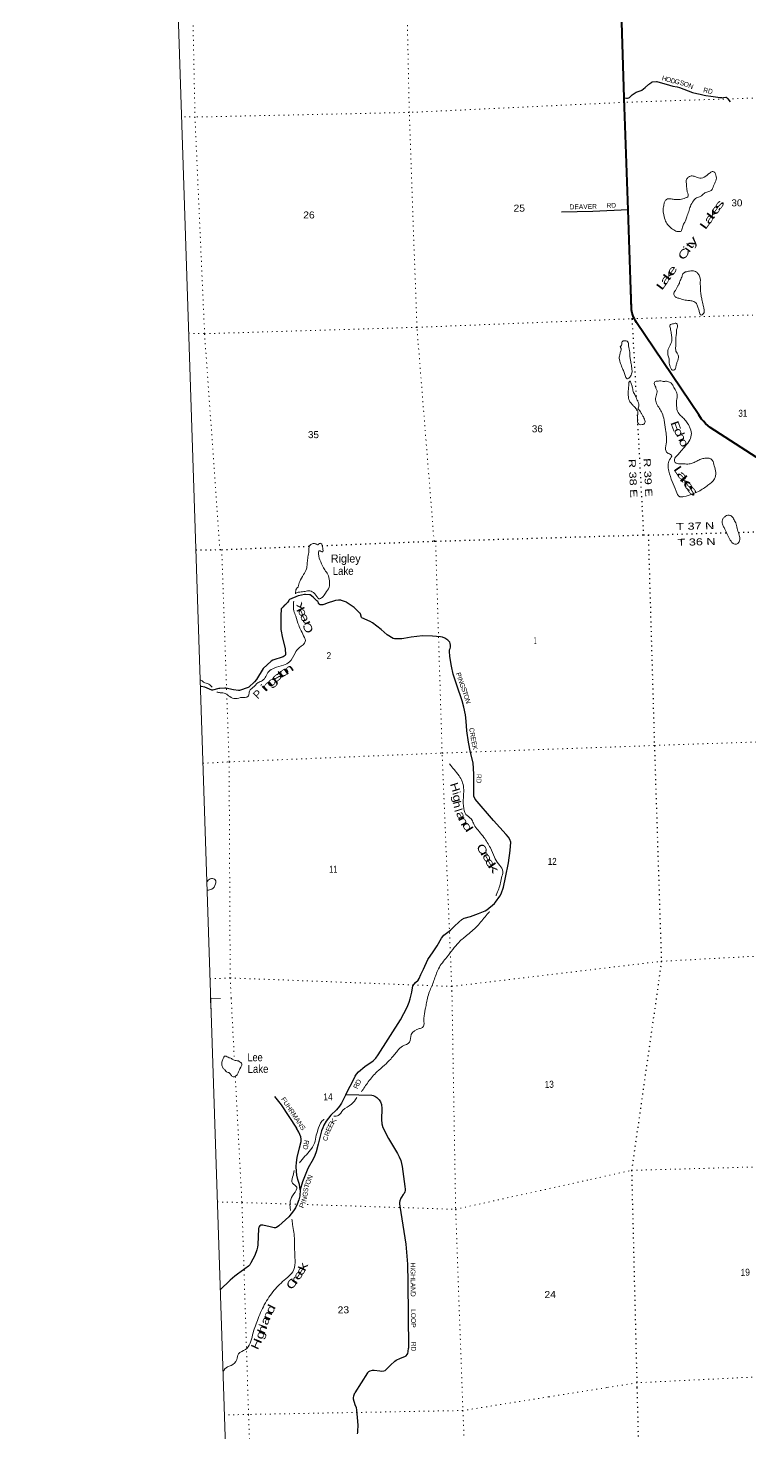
# Model space of a CAD drawing. Header units: feet. Extents: x 727543 to 978287, y 379550 to 572970.
# Drawn here: x 727553 to 745583, y 414692 to 449790 of the extents above; entities that cross this region are included whole.
import ezdxf
from ezdxf.enums import TextEntityAlignment as Align

# ---------------------------------------------------------------- set-up
doc = ezdxf.new("R2010")
doc.units = ezdxf.units.FT
doc.header["$LTSCALE"] = 80
doc.linetypes.add('DOTTED', pattern=[1.5, 0.3, -1.2])
for name, color, linetype, lineweight in [('26', 7, 'Continuous', 40), ('29', 7, 'Continuous', 25), ('39', 7, 'Continuous', 13), ('4', 7, 'Continuous', 13), ('6', 7, 'DOTTED', 25), ('7', 7, 'DOTTED', 13)]:
    doc.layers.add(name, color=color, linetype=linetype, lineweight=lineweight)
doc.layers.add('30', color=7, linetype='Continuous')
doc.layers.add('41', color=7, linetype='Continuous')

msp = doc.modelspace()

# ---------------------------------------------------------------- linework, layer by layer
at = {"layer": '26'}
msp.add_line((742539.81, 445249.95), (742440.66, 448050.13), dxfattribs=at)
for points in [[(742440.66, 448050.13), (742276.55, 453446.28), (742230.08, 454776.55), (742233.92, 454809.82), (742237.23, 454837.23), (742246.31, 454889.82), (742261.42, 454960.71), (742283.87, 455035.14), (742358.72, 455227.26), (743605.63, 458489.45)], [(747663.34, 437825.37), (744588.95, 439809.04), (744539.69, 439851.68), (744473.64, 439912.69), (744420.3, 439966.07), (744374.57, 440016.9), (744303.45, 440128.74), (742753.02, 442436.77), (742725.63, 442475.88), (742701.77, 442523.62), (742679.4, 442569.87), (742658.53, 442615.38), (742643.62, 442669.09), (742634.67, 442710.87), (742629.45, 442753.39), (742539.81, 445249.95)]]:
    msp.add_lwpolyline(points, dxfattribs=at)
at = {"layer": '29'}
for p, q in [((735680.69, 423519.03), (735500.37, 423172.28)), ((735486.84, 423146.27), (736137.89, 423127.36)), ((736835.82, 420354.86), (736987.11, 419405.77)), ((737042.15, 418449.34), (737053.79, 416806.61)), ((736029.62, 416194.66), (735718.03, 415690.83))]:
    msp.add_line(p, q, dxfattribs=at)
for points in [[(742440.66, 448050.13), (742503.35, 448038.76), (742527.41, 448038.76), (742557.32, 448047.87), (742573.57, 448056.32), (742641.74, 448119.08), (742741.94, 448187.88), (742764.4, 448197.83), (742863.88, 448232.96), (742879.49, 448240.77), (742964.66, 448303.87), (743052.44, 448380.64), (743065.6, 448391.86), (743079.91, 448401.95), (743134.2, 448439.03), (743144.6, 448443.26), (743248.31, 448453.02), (743254.25, 448452.94), (743259.36, 448452.04), (743571.88, 448359.9), (743659, 448339.08), (743763.04, 448322.16), (743825.45, 448307.85), (744151.86, 448184.23), (744257.19, 448154.31), (744340.1, 448136.41), (744444.78, 448112.99), (744485.09, 448105.18), (744606.68, 448090.22), (744721.12, 448070.7), (744786.14, 448060.94), (744832.3, 448055.74), (744857.83, 448052.32), (744869.53, 448051.67), (744886.44, 448051.35), (744920.57, 448053.63), (744985.92, 448061.43), (744995.35, 448061.43), (745002.5, 448057.2), (745014.2, 448041.59), (745021.6, 448032.56), (745038.02, 448012.88), (745056.88, 447990.6), (745091.34, 447948.51)], [(742539.81, 445249.95), (741656.87, 445204.46), (740877.48, 445188.23)], [(734803.05, 435428.59), (734787.91, 435460.06), (734786.3, 435462.34), (734763.15, 435484.46), (734675.59, 435567.96), (734595.89, 435628.31), (734582.74, 435632.52), (734480.1, 435635.68), (734459.57, 435634.63), (734308.9, 435608.69), (734297.32, 435604.74), (734081.55, 435510.89), (734078.07, 435508.65), (734076.36, 435506.87), (734064.84, 435488.7), (734041.48, 435450.71), (734015.95, 435420.43), (734000.43, 435402), (733988.32, 435391.99), (733965.69, 435375.14), (733959.17, 435370.07), (733950.23, 435360.59), (733923.51, 435332.81), (733881.41, 435289.22), (733877.99, 435281.85), (733875.36, 435265), (733863.32, 435126.32), (733864.78, 434948.48), (733863.78, 434789.93), (733865.88, 434764.13), (733904.17, 434543.74), (733970.62, 434292.75), (733974.83, 434270.63), (733985.36, 434151.61), (733983.25, 434130.54), (733973.78, 434114.74), (733920.09, 434083.14), (733669.55, 433997.82), (733622.18, 433971.48), (733424.73, 433786.21), (733257.94, 433518.54), (733211.62, 433457.44), (733065.03, 433324.98), (733052.92, 433317.61), (732836.06, 433238.08), (732812.38, 433237.55), (732679.87, 433258.23), (732493.02, 433297.2), (732466.18, 433297.2), (732345.11, 433291.41), (732315.64, 433288.25), (732156.94, 433250.06), (732139.05, 433250.06), (731966.3, 433323.78), (731878.2, 433342.02), (731854.79, 433341.13)], [(737135.23, 425700.81), (737160.68, 425857.59), (737230.36, 425944.65), (737293.52, 425999.42), (737320.88, 426045.77), (737361.36, 426145.94), (737428.38, 426282.12), (737537.63, 426519.08), (737672.46, 426709.32), (737767.48, 426864.95), (737881.16, 427050.33), (737935.9, 427124.06), (738104.32, 427254.67), (738207.48, 427351.57), (738308.53, 427454.79), (738390.64, 427520.09), (738443.27, 427553.8), (738603.27, 427595.93), (738807, 427672.86), (738970.11, 427736.15), (739012.74, 427761.29), (739203.11, 427915.51), (739225.37, 427948.77), (739336.87, 428098.89), (739372.65, 428161.01), (739426.45, 428322.92), (739474.81, 428565.47), (739549.99, 428938.51), (739597.8, 429241.7), (739611.03, 429454.51), (739585.37, 429516.06), (739553.8, 429572.93), (739494.85, 429646.66), (739175.87, 429990.62), (738718.59, 430523.79), (738687.47, 430604.09), (738686.03, 430672.06), (738689.99, 431151.35), (738673.98, 431433.73), (738604.51, 431689.65), (738555.14, 431948.42), (738510.63, 432230.35), (738492.37, 432475.52), (738474.84, 432628.5), (738436.95, 432826.51), (738394.84, 432982.4), (738260.32, 433371.71), (738171.68, 433648.07), (738125.37, 433850.3), (738087.47, 434090.45), (738076.57, 434225.4), (738079.58, 434259.49), (738096.42, 434288.99), (738100.63, 434320.58), (738100.63, 434373.25), (738098.53, 434417.49), (738084.84, 434448.03), (738065.9, 434473.31), (738034.32, 434499.64), (737958.53, 434545.99), (737904.84, 434572.32), (737857.47, 434583.9), (737652.36, 434598.2), (737405.27, 434608.3), (737119.52, 434576.38), (736934.83, 434539.14), (736888.79, 434530.98), (736827.73, 434528.87), (736701.94, 434529.4), (736674.57, 434538.88), (736522.8, 434630.78), (736371.67, 434762.06), (736152.22, 434930.98), (736100.24, 434961.64), (735891.43, 435055.79), (735883.53, 435060.53), (735880.38, 435065.53), (735855.11, 435154.8), (735851.95, 435160.59), (735845.9, 435166.91), (735697.32, 435312.63), (735676.42, 435327.8), (735524.58, 435434.44), (735503, 435445.5), (735382.99, 435490.27), (735365.62, 435493.95), (735323.52, 435494.48), (735303.52, 435495.01), (735228.51, 435486.84), (735202.72, 435480.52), (735025.45, 435422.58), (734961.81, 435397.74), (734911.86, 435383.56), (734891.92, 435379.15), (734870.34, 435379.67), (734852.45, 435384.41), (734835.08, 435392.84), (734822.45, 435403.37), (734816.07, 435408.18), (734810.34, 435416.01), (734803.05, 435428.59)], [(735486.84, 423146.27), (735703.37, 423566.51), (735718.53, 423602.36), (735752.73, 423655.36), (735809.3, 423716.66), (735963.79, 423844.73), (736175.65, 423990.46), (736206.27, 424017.49), (736239.37, 424055.02), (736294.83, 424136.2), (736855.39, 425015.02), (737018.71, 425328.57), (737068.09, 425452.76), (737093.74, 425536.13), (737136.85, 425703.85)], [(733703.55, 423099.08), (733871.06, 422885.41), (734258.92, 422301.87)], [(735486.84, 423146.27), (735378.94, 422930.56), (735328.18, 422851.08), (735255.35, 422767.17), (735114.11, 422630.26), (735055.62, 422555.19), (734999.35, 422484.53), (734938.65, 422376.34), (734912.17, 422314.51), (734884.58, 422237.22), (734800.72, 421906.01), (734752.17, 421711.7), (734719.07, 421623.38), (734672.72, 421530.63), (734549.13, 421318.66), (734523.75, 421259.04), (734407.88, 420960.95), (734352.31, 420768.49)], [(736137.89, 423127.36), (736173.1, 423121.01), (736210.62, 423105.55), (736260.28, 423070.21), (736318.76, 423017.22), (736352.97, 422964.22), (736378.35, 422893.57), (736388.28, 422800.82), (736379.45, 422518.18), (736384.97, 422416.61), (736414.77, 422319.45), (736551.6, 422045.65), (736781.12, 421670.27), (736824.17, 421588.57), (736860.58, 421498.03), (736898.39, 421349.53)], [(734352.31, 420768.49), (734343.88, 420841.71), (734330.64, 420899.12), (734293.12, 421024.98), (734268.84, 421133.17), (734255.6, 421221.5), (734251.19, 421345.15), (734253.4, 421444.52), (734273.26, 421574.79), (734335.05, 421813.27), (734370.36, 421972.25), (734371.47, 422034.08), (734361.53, 422087.07), (734312.98, 422206.31), (734258.92, 422301.87)], [(736898.39, 421349.53), (736964.81, 420852.17), (736973.14, 420778.19), (736970.39, 420751.7), (736959.9, 420718.57), (736942.81, 420675.52), (736924.59, 420645.71), (736876.04, 420583.88), (736862.25, 420556.28), (736840.73, 420491.14), (736832.46, 420452.5), (736831.9, 420413.85), (736835.82, 420354.86)], [(734352.31, 420768.49), (734338.35, 420616.47), (734312.98, 420514.91), (734276.56, 420408.91), (734231.32, 420318.39), (734183.87, 420241.09), (734064.69, 420086.53), (733813.1, 419865.72), (733757.93, 419823.77), (733729.24, 419812.73), (733702.75, 419812.72), (733601.23, 419839.22), (733420.26, 419883.38), (733389.37, 419883.39), (733369.51, 419881.18), (733340.81, 419861.3), (733314.33, 419828.19), (733305.5, 419795.06), (733292.26, 419393.19), (733284.54, 419333.57), (733270.19, 419265.12), (733212.81, 419128.22), (733115.71, 418942.74), (733090.33, 418894.16), (733058.33, 418858.83), (732877.36, 418721.93), (732781.36, 418657.9), (732718.46, 418611.53), (732603.7, 418509.95), (732352.66, 418265.47)], [(736987.11, 419405.77), (737029.99, 418905.72), (737042.15, 418449.34)], [(736029.62, 416194.66), (736064.42, 416225.05), (736099.74, 416244.92), (736154.91, 416260.38), (736199.05, 416260.38), (736335.88, 416240.5), (736388.85, 416236.09), (736437.41, 416242.71), (736470.51, 416253.75), (736497, 416273.63), (736605.14, 416386.24), (736715.49, 416487.82), (736748.59, 416509.9), (736854.53, 416558.48), (736962.67, 416598.22), (737000.19, 416620.3), (737022.26, 416651.22), (737035.5, 416677.72), (737046.54, 416721.88), (737053.79, 416806.61)], [(735777.51, 414668.32), (735788, 414700.33), (735792.96, 414732.36), (735797.37, 414882.51), (735766.47, 415266.73), (735754.34, 415315.3), (735722.33, 415390.38), (735678.19, 415531.7), (735677.09, 415569.24), (735691.43, 415620.03), (735718.03, 415690.83)]]:
    msp.add_lwpolyline(points, dxfattribs=at)
at = {"layer": '39'}
msp.add_line((734234.67, 435664.33), (734233.02, 435658.37), dxfattribs=at)
for points in [[(743737.02, 444715), (743625.92, 444784.81), (743524.11, 444883.16), (743466.31, 444996.83), (743423.06, 445167.47), (743416.27, 445264.31), (743435.2, 445380.02), (743459.21, 445459.48), (743502.19, 445511.15), (743619.13, 445520.33), (743712.41, 445508.66), (743843.77, 445508.11), (743973.98, 445547.95), (744031.73, 445577.78), (744020.09, 445702.78), (744010.69, 445749.02), (743996.05, 445908.3), (744001.25, 446009.5), (744050.18, 446065.37), (744144.27, 446096.17), (744233.92, 446070.26), (744366.08, 446041.43), (744513.49, 446116.09), (744586.59, 446174.63), (744654.32, 446208.77), (744735.71, 446117.96), (744729.69, 445974.3), (744674.7, 445847.52), (744617.35, 445732.81), (744533.46, 445698.25), (744439.66, 445657.35), (744344.86, 445580.05), (744246.73, 445549.14), (744172.02, 445476.41), (744095.22, 445334.91), (744056.38, 445208.57), (744005.71, 445071.8), (743976.11, 444976.02), (743941.49, 444914.47), (743895.91, 444812.2), (743864.31, 444717.46), (743773.59, 444707.89), (743737.02, 444715)], [(743976.15, 443696.64), (744070.48, 443719.36), (744143.05, 443725.33), (744246.94, 443695.75), (744303.18, 443636.61), (744342.23, 443542.66), (744344.7, 443455.82), (744346.82, 443310.35), (744351.77, 443207.4), (744369.41, 443084.58), (744390.69, 442976), (744427.25, 442827.41), (744441.89, 442738.87), (744437.33, 442686.2), (744410.27, 442643.04), (744392.5, 442628.42), (744350.21, 442623.25), (744331.01, 442659.12), (744308.23, 442749.46), (744277.32, 442841.62), (744230.54, 442923.24), (744134.14, 442973.23), (744034.81, 442984.73), (743898.66, 443011.43), (743808.96, 443039.36), (743723.06, 443075.48), (743687.01, 443135.15), (743682.17, 443163.32), (743710.85, 443220.68), (743712.81, 443222.75), (743747.43, 443284.3), (743785.97, 443350.01), (743799.47, 443372.6), (743820.36, 443419.64), (743833.29, 443462.43), (743856.14, 443511.54), (743880.78, 443568.79), (743893.76, 443609.56), (743908.88, 443646.34), (743926.42, 443669.04), (743948.23, 443683.77), (743962.17, 443691.47), (743976.51, 443696.73)], [(743725.77, 441774.31), (743735.33, 441721.64), (743763.07, 441669.82), (743795.48, 441595.9), (743791.49, 441523.03), (743767.14, 441455.69), (743745.21, 441374.26), (743723.28, 441292.83), (743698.13, 441253.76), (743651.97, 441242.43), (743603.98, 441295.72), (743570.19, 441418.11), (743563.16, 441523.03), (743536, 441625.38), (743544.03, 441769.1), (743608.83, 441906.24), (743635.27, 442042.36), (743617.74, 442161.14), (743595.95, 442287.89), (743589.5, 442372.61), (743671.42, 442405.11), (743752.07, 442411.29), (743765.44, 442296.44), (743748.53, 442251.53), (743747.89, 442203), (743740.79, 442097.71), (743732.59, 442030.8), (743730.79, 441951.93), (743733.9, 441913.61), (743736.9, 441879.33), (743726.97, 441802.26), (743725.75, 441773.93)], [(742405.78, 441968.53), (742413.73, 441974.74), (742435.87, 441979.21), (742494.62, 441972.26), (742529.31, 441956.77), (742549.5, 441862.24), (742565.35, 441781.77), (742581.24, 441699.27), (742580.71, 441628.58), (742588.52, 441545.93), (742606.48, 441461.45), (742625.33, 441334.58), (742635.04, 441258.03), (742638.3, 441199.52), (742629.22, 441150.88), (742604.2, 441091.83), (742572.6, 441056.89), (742538.77, 441032), (742514.57, 441029.52), (742470.44, 441109.45), (742433.96, 441209.72), (742385.23, 441315.82), (742344.24, 441438.22), (742322.59, 441506.47), (742319.33, 441564.97), (742332.23, 441623.79), (742350.77, 441702.91), (742365.26, 441781.95), (742344.08, 441827.99), (742373.57, 441866.93), (742393.91, 441956.18), (742405.78, 441968.53)], [(742594.55, 440974.51), (742624.67, 440888.25), (742650.75, 440801.91), (742675.49, 440683.24), (742704.84, 440633.32), (742753.49, 440531.26), (742787.3, 440461.22), (742806.94, 440392.94), (742809.94, 440346.55), (742788.87, 440291.61), (742834.73, 440225.85), (742864.16, 440171.89), (742901.81, 440112.03), (742937.64, 440042.04), (742956.94, 439989.9), (742960.28, 439927.36), (742934.7, 439894.55), (742894.51, 439883.68), (742829.78, 439886.47), (742782.46, 439925.95), (742776.3, 439961.43), (742772.31, 440034.12), (742774.75, 440099.48), (742787.4, 440170.41), (742763.64, 440242.66), (742736.39, 440288.58), (742688.99, 440332.1), (742645.45, 440383.77), (742597.79, 440439.4), (742559.89, 440511.37), (742548.34, 440579.81), (742540.66, 440656.41), (742545.14, 440731.22), (742548.36, 440769.65), (742553.19, 440828.31), (742560.5, 440864.8), (742556.46, 440878.34), (742559.21, 440907.26), (742572.97, 440963.72), (742594.6, 440972.49)], [(743292.02, 440968.09), (743360.5, 440975.97), (743417.44, 440963.34), (743496.18, 440965.43), (743549.14, 440950.67), (743604.23, 440931.92), (743654.47, 440870.6), (743714.28, 440756.99), (743766.31, 440633.06), (743752.33, 440485.14), (743750.13, 440349.67), (743789.16, 440184.97), (743880.99, 440082.31), (743960.02, 440003.57), (744035.64, 439902.5), (744076.13, 439828.8), (744121.28, 439662.24), (744079.44, 439499.44), (743974.49, 439353.15), (743861.18, 439216.74), (743774.98, 439121.47), (743699.39, 439008.3), (743715.65, 438933.95), (743770.92, 438909.14), (743876.08, 438905.88), (743969.19, 438900.27), (744094.32, 438905.62), (744190.32, 438940.51), (744284.07, 438983.42), (744385.84, 439028.57), (744484.43, 439043.32), (744563.29, 439041.38), (744643.36, 438997.02), (744691.98, 438850.77), (744732.92, 438690.16), (744697.14, 438527.52), (744535.99, 438367.61), (744301.87, 438215.86), (744136.18, 438144.76), (743935.82, 438084.86), (743830.89, 438080.05), (743741.94, 438223.2), (743640.21, 438461.01), (743560.1, 438719.61), (743537.56, 438872.62), (743578.19, 439007.1), (743625.5, 439119.52), (743572.09, 439150.44), (743487.29, 439218.92), (743490.25, 439398.88), (743478, 439758.32), (743440.87, 439997.85), (743387.47, 440170.25), (743323.56, 440285.78), (743251.29, 440411.19), (743223.5, 440535.76), (743262.05, 440672.2), (743264.42, 440730.88), (743234.37, 440792.73), (743231.55, 440820.96), (743206.11, 440862.72), (743205.57, 440952.36), (743296.29, 440968.58)], [(745062.39, 437621.65), (745127.92, 437591.06), (745186.87, 437507.74), (745238.49, 437397.95), (745272.86, 437255.36), (745317.21, 437117.08), (745330.46, 437006.27), (745302.13, 436936.8), (745250.78, 436895.01), (745163.27, 436916.93), (745077.21, 437029.85), (745010.77, 437163.5), (744937.86, 437311.13), (744899.05, 437397), (744893, 437467.58), (744907.37, 437530.62), (744954.45, 437580.38), (744999.97, 437613.93), (745058.35, 437621.55)], [(734302.83, 435831.81), (734337.57, 435960.07), (734433.64, 436134.42), (734504.38, 436275.76), (734524.87, 436407.68), (734537.29, 436539.38), (734561.31, 436689.59), (734566.34, 436796.84), (734596.51, 436872.43), (734628.25, 436893.48), (734676.13, 436914.97), (734737.05, 436904.46), (734792.37, 436877.64), (734829.76, 436912.99), (734866.1, 436913.96), (734911.78, 436799.97), (734919.73, 436733.48), (734904.5, 436700.74), (734875.89, 436712.1), (734826.85, 436731.01), (734806.77, 436655.69), (734860.92, 436457.04), (734965.72, 436253.67), (735039.66, 436140.43), (735078.65, 435977.75), (735071.07, 435817.88), (734982.16, 435676.06), (734898.38, 435566.71), (734816.46, 435534.21), (734758.09, 435597.34), (734705.6, 435666.68), (734588.55, 435732.29), (734469.65, 435716.24), (734339.43, 435699.49), (734256.65, 435678.08), (734234.32, 435665.05), (734235.89, 435698.66), (734244.32, 435757.49), (734304.85, 435831.87)], [(734186.52, 435473.14), (734183.19, 435420.36), (734190.73, 435226.53), (734236.81, 435098.4), (734312.02, 434869.99), (734376.56, 434732.25), (734456.03, 434566.6), (734475.59, 434518.62), (734477.02, 434468.13), (734331.86, 434314.7), (734220.68, 434174.31), (734085.49, 433954.45), (733930.13, 433875.54), (733701.9, 433800.75), (733564.88, 433716.26), (733489.7, 433588.95), (733407.6, 433491.77), (733295.88, 433436.7), (733165.92, 433311.74), (733101.95, 433253.83), (733076.49, 433197.98), (733068, 433141.17), (733060.84, 433108.64), (733001.25, 433072.69), (732904.39, 433068.1), (732731.43, 433039.24), (732588.6, 433088), (732477.21, 433167.9), (732351.45, 433184.77), (732269.71, 433200.71)], [(732152.47, 433324.57), (732116.15, 433358.39), (732003.09, 433426.13), (731937.84, 433446.63), (731882.56, 433494.01), (731849.36, 433505.04)], [(739240.8, 428107.84), (739248.2, 428130.78), (739309.76, 428284.78), (739390.27, 428597.51), (739406.26, 428758.08), (739300.99, 428906.87), (739199.13, 429077.98), (739099.7, 429305.74), (738936.58, 429570.22), (738823.35, 429714.75), (738712.31, 429853.28), (738675.98, 429923.05), (738620.32, 430032.74), (738489.84, 430144.47), (738427.5, 430346.95), (738423.64, 430411.53), (738428.22, 430605.68), (738432.51, 430809.93), (738393.58, 430970.59), (738319, 431106.04), (738193.2, 431266.41), (738082.16, 431404.94)], [(732015.98, 428459.29), (732017.7, 428460.49), (732030.88, 428477.21), (732074.13, 428517.09), (732132.21, 428541.56), (732227.99, 428507.92), (732235.12, 428408), (732143.42, 428276.48), (732022.72, 428252.18)], [(737577.29, 425716.12), (737690.59, 425994.01), (737803.4, 426290.08), (738015.38, 426580.7), (738312.06, 426948.35), (738534.87, 427142.24), (738800.79, 427383.77), (739021.42, 427654.41), (739081.47, 427721.8)], [(737578.24, 425718.45), (737527.89, 425552.19), (737499.84, 425399.85), (737475.04, 425275.9), (737439.06, 425046.54), (737403.08, 424817.19), (737327.03, 424792.87), (737121.2, 424643.75), (737078.15, 424450.58), (736907.12, 424356.97), (736781.15, 424240.34), (736611.27, 424033.59), (736452.14, 423875.64), (736272.83, 423717.14), (736049.82, 423460.43), (735880.7, 423211.45)], [(732508.28, 423711.79), (732477.84, 423750.62), (732428.01, 423799.78), (732395.6, 423875.69), (732391.26, 423958.43), (732429.13, 424048.39), (732457.87, 424103.74), (732549.51, 424075.94), (732637.28, 424041.96), (732698.94, 424003.23), (732804.42, 423985.91), (732851.68, 423956.89), (732891.82, 423893.32), (732882.69, 423858.72), (732853.9, 423805.38), (732844.38, 423784.91), (732823.31, 423743.91), (732798.72, 423684.63), (732760.01, 423624.96), (732692.48, 423584.72), (732630.88, 423621.43), (732580.7, 423682.7), (732507.22, 423711.01)], [(735765.53, 423069.12), (735629.33, 422901.23), (735413.42, 422751.83), (735301.86, 422625.49), (735192.31, 422602.2)], [(734949.52, 422523.24), (734935.4, 422516.43), (734809.79, 422314.93), (734752.44, 422127.43), (734703.51, 421928.04), (734636.28, 421804.94), (734366.66, 421482.28), (734335.9, 421441.53)], [(734197.93, 421243.73), (734159.78, 421082.53), (734156, 420928.83), (734261.61, 420834.72), (734191.71, 420663.04), (734101.91, 420480.72), (734101.22, 420288.71), (734106.78, 420252.15)], [(734140.26, 420032.08), (734160.61, 419898.27), (734207.83, 419509.51), (734212.44, 419200.43), (734167.32, 418720.23), (733986.62, 418539.45), (733699.79, 418254.72), (733453.49, 417892.29), (733280.68, 417501.55), (733159.54, 417140.52), (732980.05, 416771.83), (732811.38, 416666.16), (732764.89, 416523.42), (732623.58, 416378.08), (732531.67, 416343.23), (732420.05, 416217.96)]]:
    msp.add_spline(points, degree=3, dxfattribs=at)
at = {"layer": '4'}
for p, q in [((732111.51, 425566.93), (732120.93, 425287.49)), ((732111.51, 425566.93), (732120.93, 425287.49)), ((732111.51, 425566.93), (732120.93, 425287.49)), ((732362.36, 425545.77), (732112.48, 425537.34)), ((732362.36, 425545.77), (732112.48, 425537.34)), ((732362.36, 425545.77), (732112.48, 425537.34))]:
    msp.add_line(p, q, dxfattribs=at)
msp.add_lwpolyline([(969937.84, 572954.67), (978041.59, 388968.11), (947496.78, 387643.8), (916945.33, 386361.5), (886396.97, 385118.33), (855846.95, 383920.08), (825295.31, 382766.75), (794742.09, 381652.54), (764187.38, 380580.36), (733631.22, 379550.22), (727552.54, 563611.91)], dxfattribs=at)
msp.add_lwpolyline([(969937.84, 572954.67), (978041.59, 388968.11), (947496.78, 387643.8), (916945.33, 386361.5), (886396.97, 385118.33), (855846.95, 383920.08), (825295.31, 382766.75), (794742.09, 381652.54), (764187.38, 380580.36), (733631.22, 379550.22), (727552.54, 563611.91)], dxfattribs=at)
at = {"layer": '6'}
for points in [[(741646.34, 470088.99), (741653.59, 469821.5), (741871.92, 464492.27), (742086.15, 459259.93), (742076.37, 458776.26), (742276.55, 453446.28), (742443.99, 447934.99), (742637.34, 442527.9), (742743.61, 440535.59)], [(742758.86, 440249.68), (742925.44, 437126.71), (742928.46, 437126.88)], [(745295.49, 437190.97), (748225.15, 437275.98), (748336.83, 437278.12), (753513.65, 437383.51), (753642.89, 437386.79), (758833.7, 437610.11), (758894.28, 437612.18), (762223.1, 437678.45)], [(734892.03, 436859.67), (737694.09, 436972.58), (737731.23, 436971.45), (742925.44, 437126.71), (743043.16, 437125.63), (744992.98, 437182.2)], [(743043.16, 437125.63), (743197.46, 431866.41), (743369.93, 426474.63), (743293.29, 425901.22)], [(731742.16, 436751.88), (732341.26, 436760.08), (732388.45, 436758.79), (734583.63, 436847.25)], [(743293.29, 425901.22), (742627.54, 421251.81), (742761.21, 415823.97)], [(742761.21, 415823.97), (742891.15, 410547.84), (742974.3, 408876.41)]]:
    msp.add_lwpolyline(points, dxfattribs=at)
at = {"layer": '7'}
for p, q in [((732625.48, 425554.03), (732706.96, 423998.98)), ((742006.42, 415823.97), (740556.44, 415592.86))]:
    msp.add_line(p, q, dxfattribs=at)
for points in [[(737694.09, 436972.58), (737265.02, 442313.38), (737073.3, 447682.13), (736960.6, 453094.56), (736711.45, 458768.3), (736549.03, 464304.05), (736013.09, 469733.48), (736120.89, 471726.66)], [(730788.08, 471550.07), (730744.94, 469636.48), (731101.27, 464104.64), (731308.6, 458558.6), (731607.53, 453093.15), (731721, 447567.52), (731961.1, 442154.25), (732341.26, 436760.08)], [(761080.98, 448563.52), (758515.51, 448410.86), (753120.61, 448252.04), (747811.8, 448112.92), (742443.99, 447934.99), (737073.3, 447682.13), (731721, 447567.52), (731384.67, 447576.56)], [(731563.34, 442166.31), (731961.1, 442154.25), (737265.02, 442313.38), (742637.34, 442527.9), (748054.09, 442695.71), (753323.61, 442855.45), (758681.29, 442986.45), (762036.94, 443089.84)], [(738139.38, 425733.49), (738134.43, 425847.18), (737894.83, 431677), (737731.23, 436971.45)], [(732388.45, 436758.79), (732573.3, 431456.49), (732600.48, 426058.74), (732625.48, 425554.03)], [(731918.19, 431421.31), (732573.3, 431456.49), (737894.83, 431677), (743197.46, 431866.41), (748439.8, 432047.28), (753603.01, 432235.01), (758764.64, 432412.56), (762398.64, 432575.97)], [(732095.98, 426037.93), (732600.48, 426058.74), (738134.43, 425847.18), (743369.93, 426474.63), (748259.04, 426738.06), (753546.04, 426914.69), (757656.26, 427091.05)], [(738139.38, 425733.49), (738232.76, 420278.59), (738413.82, 415251.34), (738621.31, 410302.21)], [(732728.24, 423593.46), (732893.34, 420447.62), (733059.67, 415153.2), (733261.82, 409805.19), (733503.09, 404502.72)], [(741603.77, 421025.1), (742627.54, 421251.81), (748672.38, 421417.37), (753675.71, 421641.31), (759186.41, 421917.55), (762759.45, 422087.8)], [(734525.67, 420395.95), (738232.76, 420278.59), (741557.52, 421014.86)], [(732280.09, 420463.01), (732893.34, 420447.62), (734295.86, 420403.22)], [(762944.97, 416695.04), (759352.19, 416570.57), (753822.86, 416382.75), (748157.84, 416209.4), (742761.92, 415944.39), (742006.42, 415823.97)], [(740556.44, 415592.86), (738413.82, 415251.34), (733059.67, 415153.2), (732455.87, 415140.32)]]:
    msp.add_lwpolyline(points, dxfattribs=at)

# ---------------------------------------------------------------- texts
at = {"layer": '30'}
for s, rotation, width, p in [('H', 343.573, 0.9, (743429.67, 448474.81)), ('O', 342.573, 0.95, (743535.94, 448446.05)), ('G', 344.763, 0.85, (743753.88, 448392.08)), ('S', 339.257, 1.1, (743868.61, 448362.56)), ('P', 287.783, 1.05, (738255.39, 433616.28)), ('I', 287.783, 0.85, (738278.93, 433542.88)), ('G', 289.062, 0.95, (738345.89, 433350.67)), ('S', 289.062, 1.1, (738388.71, 433244.87)), ('T', 289.062, 1.25, (738415.62, 433151.36)), ('N', 285.116, 0.9, (738484.65, 432955.75)), ('C', 278.972, 0.8, (738579.61, 432244.22)), ('R', 278.972, 0.8, (738597.44, 432127.49)), ('E', 278.972, 0.85, (738615.2, 432016.85)), ('E', 280.801, 0.9, (738636.72, 431906.47)), ('K', 280.801, 0.85, (738656.58, 431802.46)), ('R', 66.524, 1.1, (735804.03, 423335.22)), ('D', 66.286, 1.1, (735856.93, 423436.38)), ('E', 66.656, 1.2, (735118.48, 422261.13)), ('E', 64.185, 1.25, (735166.14, 422360.58)), ('K', 57.715, 1.35, (735223.73, 422449.8)), ('C', 77.971, 0.85, (735037.83, 422035.15)), ('T', 73.059, 1.2, (734571.2, 420850.2)), ('N', 67.865, 1.05, (734646.08, 421054.11)), ('N', 73.931, 0.95, (734510.02, 420521)), ('G', 79.597, 0.8, (734532.55, 420643.34)), ('S', 82.263, 0.85, (734547.53, 420757.04)), ('P', 65.599, 1.2, (734450.68, 420351.02))]:
    msp.add_text(s, height=120, rotation=rotation, dxfattribs=dict(at, width=width)).set_placement(p, align=Align.CENTER)
for s, rotation, p in [('D', 342.56, (743648.23, 448413.28)), ('O', 339.257, (743972.18, 448326.81)), ('N', 339.257, (744090.26, 448283.77)), ('N', 287.783, (738306.48, 433463.02)), ('O', 289.062, (738450.46, 433058.36)), ('R', 70.127, (735079.19, 422149.01)), ('O', 67.933, (734604.54, 420941.28)), ('I', 68.265, (734484.45, 420427.49))]:
    msp.add_text(s, height=120, rotation=rotation, dxfattribs=at).set_placement(p, align=Align.CENTER)
for s, rotation, width, p in [('RD', 348.389, 0.9, (744409.85, 448189.97)), ('RD', 2.949, 0.85, (742005.22, 445292.5)), ('RD', 269.527, 0.8, (738756.73, 431153.81)), ('FUHRMANS', 303.611, 1.05, (733865.51, 423030.52)), ('RD', 260.489, 0.9, (734455.47, 422015.62)), ('HIGHLAND', 270.406, 0.95, (737105.67, 418949.55)), ('LOOP', 270.406, 0.95, (737115.72, 417782)), ('RD', 270.406, 0.8, (737122.67, 416964.88))]:
    msp.add_text(s, height=120, rotation=rotation, dxfattribs=dict(at, width=width)).set_placement(p)
msp.add_text('DEAVER', height=120, rotation=1.193, dxfattribs=at).set_placement((741081.11, 445262.49))
at = {"layer": '41'}
for s, rotation, width, p in [('s', 54.662, 1.95, (744888.01, 445317.78)), ('a', 54.662, 1.75, (744642.85, 444971.75)), ('k', 54.662, 1.85, (744724.58, 445096.67)), ('e', 54.662, 1.65, (744806.28, 445203.91)), ('L', 54.662, 1.7, (744543.48, 444840.21)), ('i', 54.248, 1.5, (744092.08, 444206.21)), ('t', 54.248, 1.6, (744155.15, 444301.53)), ('y', 54.662, 1.8, (744225.48, 444402.6)), ('C', 54.248, 1.5, (744011.33, 444091.02)), ('k', 54.248, 1.9, (743634.41, 443566.48)), ('e', 54.248, 1.65, (743712.95, 443681.68)), ('L', 54.248, 1.75, (743457.45, 443325.03)), ('a', 54.248, 1.75, (743544.83, 443453.5)), ('E', 289.695, 1.4, (743638.57, 439815.19)), ('c', 293.335, 1.45, (743712.98, 439665.15)), ('h', 293.335, 1.35, (743782.08, 439535.79)), ('o', 296.976, 1.4, (743844.06, 439388.2)), ('L', 304.256, 1.7, (743733.97, 438668.83)), ('a', 307.897, 1.85, (743827.5, 438536.08)), ('k', 311.537, 2.15, (743904.06, 438408.8)), ('e', 311.537, 1.9, (743986.95, 438293.91)), ('s', 311.537, 2.2, (744071.49, 438181.12)), ('k', 116.304, 1.55, (734428.24, 435366.53)), ('e', 112.052, 1.25, (734463.65, 435213.75)), ('e', 114.585, 1.3, (734516, 435084.49)), ('r', 115.649, 1.5, (734585.29, 434979.15)), ('C', 121.649, 1.35, (734630.79, 434853.51)), ('n', 35.227, 1.75, (734108.92, 433691.01)), ('n', 41.94, 2, (733588.95, 433291.4)), ('g', 37.665, 1.85, (733700.35, 433387.82)), ('s', 40.31, 2.15, (733816.57, 433495.5)), ('t', 39.945, 1.8, (733920.21, 433576.08)), ('o', 37.684, 1.75, (733995.12, 433626.4)), ('i', 43.986, 1.85, (733512.85, 433237.1)), ('H', 287.714, 1.2, (738124.06, 430793.99)), ('g', 286.531, 1.25, (738178.21, 430523.01)), ('h', 283.863, 1.15, (738176.03, 430369.74)), ('a', 292.772, 1.35, (738276.63, 430084.66)), ('n', 296.628, 1.5, (738340.99, 429937.06)), ('d', 301.903, 1.75, (738446.45, 429785.19)), ('C', 300.897, 1.35, (738806.63, 429227.59)), ('r', 299.241, 1.65, (738879.33, 429110.94)), ('e', 299.505, 1.45, (738940.8, 429018.45)), ('e', 299.876, 1.5, (739008.34, 428889.83)), ('k', 305.602, 1.9, (739098.69, 428752.97))]:
    msp.add_text(s, height=200, rotation=rotation, dxfattribs=dict(at, width=width)).set_placement(p, align=Align.CENTER)
msp.add_text('Rigley', height=200, dxfattribs=at).set_placement((735115.92, 436437.18))
for s, width, p in [('Lake', 0.9, (735161.99, 436128.56)), ('Lee', 0.85, (733033.61, 423976.67)), ('Lake', 0.9, (733033.61, 423686.63))]:
    msp.add_text(s, height=200, dxfattribs=dict(at, width=width)).set_placement(p)
for s, rotation, p in [('P', 43.787, (733352.77, 433075.23)), ('i', 287.862, (738155.95, 430644.47)), ('l', 287.645, (738204.01, 430219.3))]:
    msp.add_text(s, height=200, rotation=rotation, dxfattribs=at).set_placement(p, align=Align.CENTER)
for s, rotation, width, p in [('e', 57.003, 1.6, (734313.93, 418482.79)), ('k', 65.717, 1.5, (734471.04, 418713.15)), ('e', 60.025, 1.5, (734395.15, 418599.32)), ('C', 56.275, 1.4, (734146.96, 418252.15)), ('r', 53.777, 1.9, (734238.67, 418374.63)), ('n', 68.269, 1.35, (733582.38, 417501.3)), ('d', 63.288, 1.55, (733645.11, 417635.51)), ('h', 68.191, 1.35, (733457.22, 417149.93)), ('a', 67.071, 1.35, (733527.81, 417367.52)), ('H', 65.25, 1.35, (733287.91, 416754.25)), ('i', 66.925, 1.05, (733376.35, 416932.97)), ('g', 69.711, 1.35, (733404.55, 417014.4))]:
    msp.add_text(s, height=200, rotation=rotation, dxfattribs=dict(at, width=width)).set_placement(p)
msp.add_text('l', height=200, rotation=70.867, dxfattribs=at).set_placement((733501.52, 417301.82))
at = {"layer": '6', "width": 1.35}
for s, rotation, p in [('R 38 E', 273.053, (742549.04, 439020.37)), ('R 39 E', 273.053, (742923.55, 439039.56)), ('T 37 N', 1.662, (743746.5, 437248.02)), ('T 36 N', 1.662, (743779.16, 436852.05))]:
    msp.add_text(s, height=175, rotation=rotation, dxfattribs=at).set_placement(p)
at = {"layer": '7'}
for s, width, p in [('30', 1.05, (745121.54, 445335.76)), ('26', 1.1, (734424.7, 445033.1)), ('25', 1.1, (739678.28, 445203.79)), ('31', 0.85, (745295.69, 440078.55)), ('36', 1.05, (740136.19, 439691.35)), ('35', 1.05, (734543.92, 439545.19)), ('1', 0.4, (740186.21, 434403.47)), ('2', 0.85, (735011.11, 434023.73)), ('12', 0.85, (740534.99, 428883.16)), ('11', 0.65, (735075.61, 428686.87))]:
    msp.add_text(s, height=175, dxfattribs=dict(at, width=width)).set_placement(p)
for s, width, p in [('13', 0.9, (740453.99, 423309.28)), ('14', 0.9, (734928.49, 422996.6)), ('19', 0.9, (745352.49, 418614.54)), ('24', 1.1, (740453.79, 418059.28)), ('23', 1.1, (735286.84, 417675.13))]:
    msp.add_text(s, height=175, rotation=1.569, dxfattribs=dict(at, width=width)).set_placement(p)

doc.saveas('drawing.dxf')
